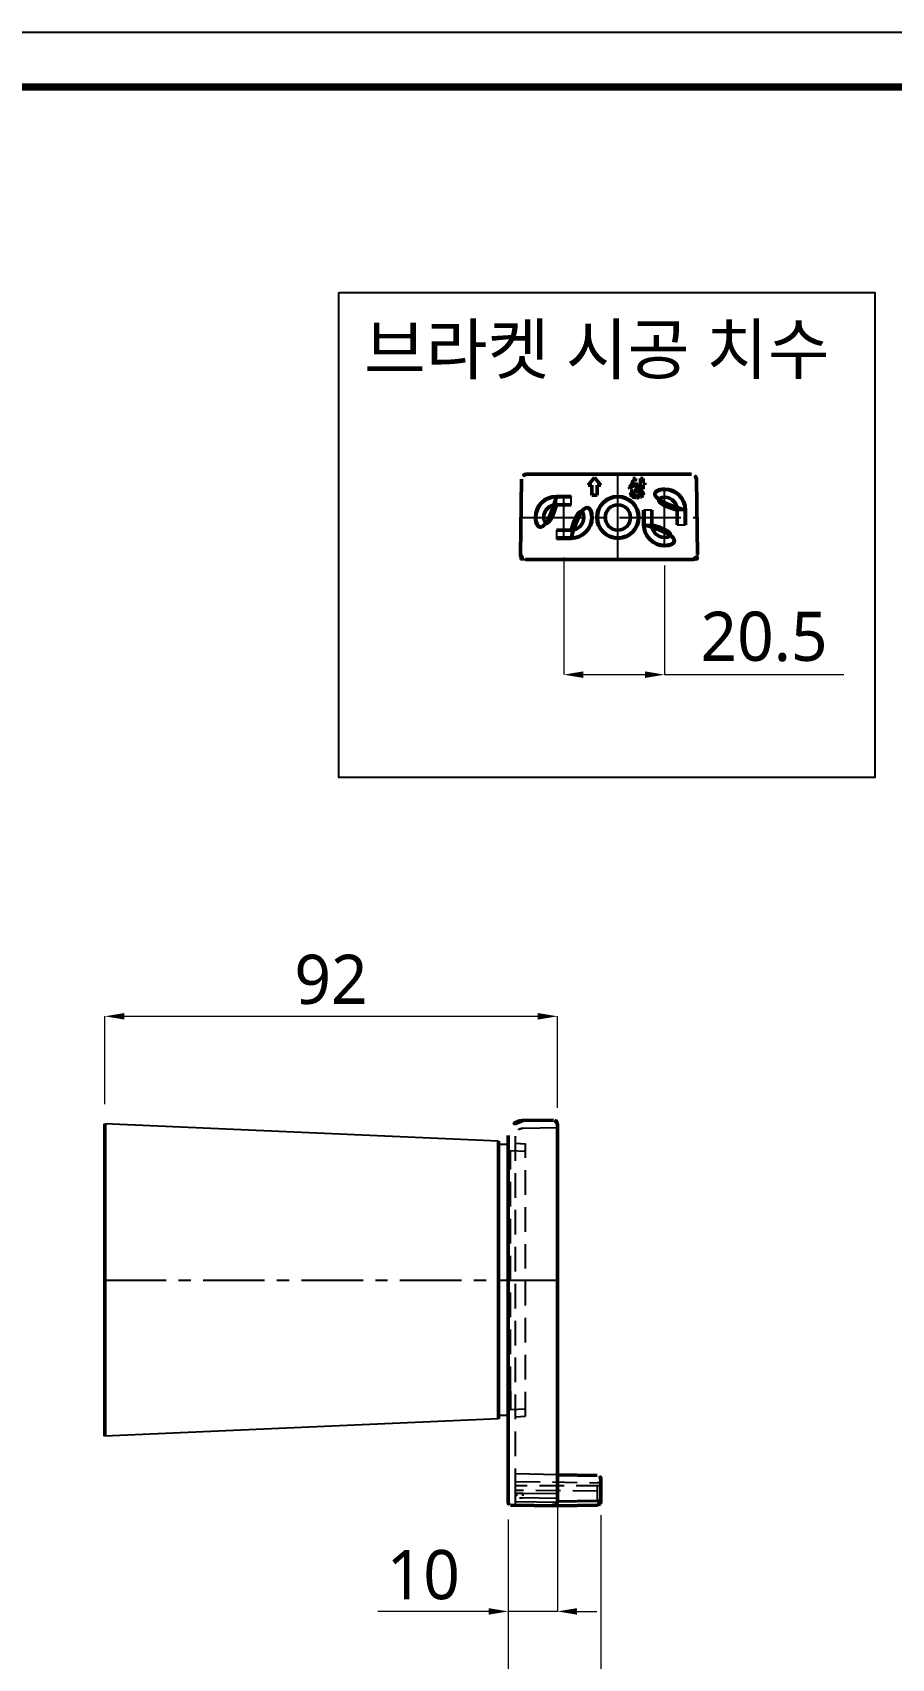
# Model space of a CAD drawing. Extents: x 16296675745 to 16296677675, y -37409619395 to -37409618123.
# Drawn here: x 16296676143.3 to 16296676317.9, y -37409619040.5 to -37409618710.2 of the extents above; entities that cross this region are included whole.
import ezdxf

# ---------------------------------------------------------------- set-up
doc = ezdxf.new("R2010")
doc.units = 0
doc.header["$LTSCALE"] = 10
doc.header["$MEASUREMENT"] = 0
doc.header["$PDMODE"] = 3
doc.header["$PDSIZE"] = -10
for name, pattern in [('AUSGEZOGEN', [0]), ('CENTER', [2, 1.25, -0.25, 0.25, -0.25]), ('DASHED', [0.75, 0.5, -0.25]), ('DIVIDE', [1.25, 0.5, -0.25, 0, -0.25, 0, -0.25])]:
    doc.linetypes.add(name, pattern=pattern)
doc.layers.get('0').update_dxf_attribs({"linetype": 'CONTINUOUS'})
doc.layers.get('DEFPOINTS').update_dxf_attribs({"linetype": 'CONTINUOUS'})
for name, color, linetype in [('1', 7, 'CONTINUOUS'), ('2', 2, 'CONTINUOUS'), ('3', 3, 'CONTINUOUS'), ('6', 7, 'CONTINUOUS'), ('7', 7, 'CONTINUOUS')]:
    doc.layers.add(name, color=color, linetype=linetype)
doc.styles.add('Daelim Dimension', font='')
doc.styles.get('Daelim Dimension').set_extended_font_data('NanumGothic')
doc.dimstyles.new('DEFAULT', dxfattribs={"dimscale": 2, "dimtxt": 2, "dimasz": 2, "dimexe": 0, "dimexo": 2, "dimgap": 1, "dimtad": 1, "dimdec": 1, "dimzin": 9, "dimdsep": 46, "dimtxsty": 'Daelim Dimension', "dimcen": 0.5, "dimclrd": 252, "dimclre": 252, "dimclrt": 3, "dimadec": 1, "dimazin": 0, "dimtfac": 1, "dimtdec": 1, "dimtix": 1, "dimtmove": 0, "dimatfit": 3, "dimfxl": 1, "dimtolj": 1, "dimtzin": 1, "dimlwd": 9, "dimlwe": 9, "dimarcsym": 0})

# ---------------------------------------------------------------- blocks, each defined once
blk = doc.blocks.new('*D17')
at = {"color": 5, "lineweight": 9, "ltscale": 0.5, "transparency": 16777216}
for p, q in [((16296676250.01453, -37409619007.163933), (16296676250.01453, -37409619030.940193)), ((16296676240.014549, -37409619012.259689), (16296676240.014549, -37409619030.940193)), ((16296676236.014549, -37409619030.940193), (16296676213.493799, -37409619030.940193)), ((16296676250.01453, -37409619030.940193), (16296676240.014549, -37409619030.940193)), ((16296676254.01453, -37409619030.940193), (16296676258.01453, -37409619030.940193))]:
    blk.add_line(p, q, dxfattribs=at)
at = {"color": 5, "ltscale": 0.5, "transparency": 16777216}
for points in [[(16296676236.014549, -37409619030.273529), (16296676236.014549, -37409619031.606857), (16296676240.014549, -37409619030.940193)], [(16296676254.01453, -37409619030.273529), (16296676254.01453, -37409619031.606857), (16296676250.01453, -37409619030.940193)]]:
    blk.add_solid(points, dxfattribs=at)
at = {"layer": 'DEFPOINTS', "color": 0, "ltscale": 0.5, "transparency": 16777216}
for p in [(16296676250.01453, -37409619003.163933), (16296676240.014549, -37409619008.259689), (16296676240.014549, -37409619030.940193)]:
    blk.add_point(p, dxfattribs=at)
at = {"color": 7, "ltscale": 0.5, "transparency": 16777216, "insert": (16296676222.754181, -37409619023.532471), "char_height": 10, "attachment_point": 5, "style": 'Daelim Dimension'}
blk.add_mtext('\\A1;10', dxfattribs=at)
blk = doc.blocks.new('*D18')
at = {"color": 5, "lineweight": 9, "ltscale": 0.5, "transparency": 16777216}
for p, q in [((16296676258.86261, -37409619011.374931), (16296676258.86261, -37409619056.99115)), ((16296676240.014549, -37409619012.306252), (16296676240.014549, -37409619056.99115)), ((16296676244.014549, -37409619056.99115), (16296676254.86261, -37409619056.99115))]:
    blk.add_line(p, q, dxfattribs=at)
at = {"color": 5, "ltscale": 0.5, "transparency": 16777216}
for points in [[(16296676244.014549, -37409619056.324493), (16296676244.014549, -37409619057.657806), (16296676240.014549, -37409619056.99115)], [(16296676254.86261, -37409619056.324493), (16296676254.86261, -37409619057.657806), (16296676258.86261, -37409619056.99115)]]:
    blk.add_solid(points, dxfattribs=at)
at = {"layer": 'DEFPOINTS', "color": 0, "ltscale": 0.5, "transparency": 16777216}
for p in [(16296676258.86261, -37409619007.374931), (16296676240.014549, -37409619008.306252), (16296676258.86261, -37409619056.99115)]:
    blk.add_point(p, dxfattribs=at)
at = {"color": 7, "ltscale": 0.5, "transparency": 16777216, "insert": (16296676249.43858, -37409619049.547661), "char_height": 10, "attachment_point": 5, "style": 'Daelim Dimension'}
blk.add_mtext('\\A1;19', dxfattribs=at)
blk = doc.blocks.new('*D19')
at = {"color": 5, "lineweight": 9, "ltscale": 0.5, "transparency": 16777216}
for p, q in [((16296676158.014549, -37409618927.865562), (16296676158.014549, -37409618910.038429)), ((16296676162.014549, -37409618910.038429), (16296676246.014549, -37409618910.038429)), ((16296676250.014549, -37409618928.615791), (16296676250.014549, -37409618910.038429))]:
    blk.add_line(p, q, dxfattribs=at)
at = {"color": 5, "ltscale": 0.5, "transparency": 16777216}
for points in [[(16296676162.014549, -37409618909.371773), (16296676162.014549, -37409618910.705093), (16296676158.014549, -37409618910.038429)], [(16296676246.014549, -37409618909.371773), (16296676246.014549, -37409618910.705093), (16296676250.014549, -37409618910.038429)]]:
    blk.add_solid(points, dxfattribs=at)
at = {"layer": 'DEFPOINTS', "color": 0, "ltscale": 0.5, "transparency": 16777216}
for p in [(16296676250.014549, -37409618910.038429), (16296676158.014549, -37409618931.865562), (16296676250.014549, -37409618932.615791)]:
    blk.add_point(p, dxfattribs=at)
at = {"color": 7, "ltscale": 0.5, "transparency": 16777216, "insert": (16296676204.014549, -37409618902.59494), "char_height": 10, "attachment_point": 5, "style": 'Daelim Dimension'}
blk.add_mtext('\\A1;92', dxfattribs=at)
blk = doc.blocks.new('*D27')
at = {"color": 5, "lineweight": 9, "ltscale": 0.5, "transparency": 16777216}
for p, q in [((16296676251.3, -37409618816.86), (16296676251.3, -37409618840.63)), ((16296676271.8, -37409618818.45), (16296676271.8, -37409618840.63)), ((16296676255.3, -37409618840.63), (16296676267.8, -37409618840.63)), ((16296676271.8, -37409618840.63), (16296676308.21, -37409618840.63))]:
    blk.add_line(p, q, dxfattribs=at)
at = {"color": 5, "ltscale": 0.5, "transparency": 16777216}
for points in [[(16296676255.3, -37409618839.97), (16296676255.3, -37409618841.3), (16296676251.3, -37409618840.63)], [(16296676267.8, -37409618839.97), (16296676267.8, -37409618841.3), (16296676271.8, -37409618840.63)]]:
    blk.add_solid(points, dxfattribs=at)
at = {"layer": 'DEFPOINTS', "color": 0, "ltscale": 0.5, "transparency": 16777216}
for p in [(16296676251.3, -37409618812.86), (16296676271.8, -37409618814.45), (16296676271.8, -37409618840.63)]:
    blk.add_point(p, dxfattribs=at)
at = {"color": 7, "ltscale": 0.5, "transparency": 16777216, "insert": (16296676292.01, -37409618832.93), "char_height": 10, "attachment_point": 5, "style": 'Daelim Dimension'}
blk.add_mtext('\\A1;20.5', dxfattribs=at)

msp = doc.modelspace()

# ---------------------------------------------------------------- linework, layer by layer
at = {"color": 1, "linetype": 'CENTER'}
for p, q in [((16296676262.304569, -37409618817.23381), (16296676262.304569, -37409618799.933807)), ((16296676271.799879, -37409618814.447006), (16296676271.799879, -37409618802.915779)), ((16296676251.304569, -37409618812.949417), (16296676251.304569, -37409618804.41819)), ((16296676242.61401, -37409618808.685753), (16296676278.395121, -37409618808.685753)), ((16296676158.014549, -37409618963.615562), (16296676250.014549, -37409618963.615562))]:
    msp.add_line(p, q, dxfattribs=at)
for p, q in [((16296676238.014549, -37409618935.415558), (16296676158.014549, -37409618931.865562)), ((16296676240.014549, -37409618936.115562), (16296676238.014549, -37409618936.115562)), ((16296676240.014549, -37409618991.115562), (16296676238.014549, -37409618991.115562)), ((16296676238.014549, -37409618991.815559), (16296676158.014549, -37409618995.365562))]:
    msp.add_line(p, q)
at = {"ltscale": 0.5}
msp.add_lwpolyline([(16296675826.83497, -37409619187.177101), (16296676477.83497, -37409619187.177101), (16296676477.83497, -37409618710.177101), (16296675826.83497, -37409618710.177101)], close=True, dxfattribs=at)
at = {"color": 5, "linetype": 'ByBlock', "lineweight": 200, "const_width": 1.5}
msp.add_lwpolyline([(16296675837.303169, -37409619166.75238), (16296676467.303169, -37409619166.75238), (16296676467.303169, -37409618721.25238), (16296675837.303169, -37409618721.25238)], close=True, dxfattribs=at)
at = {"layer": '1'}
msp.add_lwpolyline([(16296676205.56307, -37409618762.96463), (16296676314.52416, -37409618762.96463), (16296676314.52416, -37409618861.526443), (16296676205.56307, -37409618861.526443)], close=True, dxfattribs=at)
at = {"layer": '2', "color": 2, "linetype": 'DASHED', "lineweight": 25}
for p, q in [((16296676241.514549, -37409619006.884262), (16296676241.514549, -37409618934.238197)), ((16296676242.988371, -37409618932.738426), (16296676250.014549, -37409618932.615791)), ((16296676240.492741, -37409618937.299828), (16296676243.514549, -37409618937.431763)), ((16296676240.492741, -37409618986.174873), (16296676240.492741, -37409618937.299828)), ((16296676241.514549, -37409618935.84301), (16296676243.514549, -37409618935.930344)), ((16296676243.514549, -37409618991.300781), (16296676243.514549, -37409618935.930344)), ((16296676240.486139, -37409618987.594673), (16296676240.48374, -37409618988.780937)), ((16296676240.492741, -37409618986.174873), (16296676240.486139, -37409618987.594673)), ((16296676240.48374, -37409618988.780937), (16296676240.484171, -37409618989.2416)), ((16296676240.484171, -37409618989.2416), (16296676240.48579, -37409618989.608513)), ((16296676240.48579, -37409618989.608513), (16296676240.488689, -37409618989.849052)), ((16296676240.488689, -37409618989.849052), (16296676240.49058, -37409618989.910713)), ((16296676240.49058, -37409618989.910713), (16296676240.492741, -37409618989.93129)), ((16296676240.492741, -37409618989.93129), (16296676243.514549, -37409618989.799347)), ((16296676241.514549, -37409618991.388107), (16296676243.514549, -37409618991.300781)), ((16296676250.01453, -37409619003.163933), (16296676241.514549, -37409619003.015556)), ((16296676241.514549, -37409619004.515327), (16296676258.1257, -37409619004.805283)), ((16296676258.86261, -37409619004.805283), (16296676258.1257, -37409619004.805283)), ((16296676258.86261, -37409619005.415558), (16296676241.514549, -37409619005.415558)), ((16296676258.124821, -37409619006.520607), (16296676241.514549, -37409619006.371063)), ((16296676241.514549, -37409619006.884262), (16296676242.988371, -37409619006.892838)), ((16296676241.514549, -37409619009.367203), (16296676241.514549, -37409619006.885353)), ((16296676242.31562, -37409619007.864281), (16296676242.985531, -37409619007.876556)), ((16296676250.014549, -37409619008.015327), (16296676242.497101, -37409619007.884117)), ((16296676242.988371, -37409619006.892838), (16296676250.014549, -37409619007.01548)), ((16296676258.12413, -37409619005.415558), (16296676258.1257, -37409619008.624878)), ((16296676241.514549, -37409619008.61779), (16296676250.023279, -37409619008.766296)), ((16296676249.248409, -37409619009.3405), (16296676249.25148, -37409619009.002319)), ((16296676249.24918, -37409619009.4571), (16296676249.248409, -37409619009.3405)), ((16296676249.251471, -37409619009.502151), (16296676249.24918, -37409619009.4571)), ((16296676249.251459, -37409619009.502083), (16296676249.324089, -37409619009.494781)), ((16296676249.324089, -37409619009.494781), (16296676249.396, -37409619009.485397)), ((16296676249.396, -37409619009.485397), (16296676249.466459, -37409619009.47184)), ((16296676249.466459, -37409619009.47184), (16296676249.53474, -37409619009.452019)), ((16296676249.53474, -37409619009.452019), (16296676249.568871, -37409619009.438744)), ((16296676249.568871, -37409619009.438744), (16296676249.602171, -37409619009.423393)), ((16296676249.602171, -37409619009.423393), (16296676249.6346, -37409619009.406113)), ((16296676249.6346, -37409619009.406113), (16296676249.6661, -37409619009.387016)), ((16296676249.6661, -37409619009.387016), (16296676249.726101, -37409619009.344017)), ((16296676249.726101, -37409619009.344017), (16296676249.781771, -37409619009.295517)), ((16296676249.781771, -37409619009.295517), (16296676249.83473, -37409619009.240097)), ((16296676249.83473, -37409619009.240097), (16296676249.88154, -37409619009.180397)), ((16296676249.88154, -37409619009.180397), (16296676249.90234, -37409619009.149094)), ((16296676249.90234, -37409619009.149094), (16296676249.921249, -37409619009.116898)), ((16296676249.921249, -37409619009.116898), (16296676249.93815, -37409619009.08387)), ((16296676249.93815, -37409619009.08387), (16296676249.952921, -37409619009.050079)), ((16296676249.952921, -37409619009.050079), (16296676249.965851, -37409619009.014511)), ((16296676249.965851, -37409619009.014511), (16296676249.9767, -37409619008.978279)), ((16296676249.9767, -37409619008.978279), (16296676249.993299, -37409619008.904221)), ((16296676249.993299, -37409619008.904221), (16296676250.005119, -37409619008.828667)), ((16296676250.005119, -37409619008.828667), (16296676250.014549, -37409619008.752357)), ((16296676258.1257, -37409619008.37413), (16296676250.014549, -37409619008.515709)), ((16296676258.1257, -37409619008.624878), (16296676250.023279, -37409619008.766296)), ((16296676258.81123, -37409619008.37413), (16296676258.1257, -37409619008.37413)), ((16296676258.1257, -37409619008.624878), (16296676258.767771, -37409619008.624474)), ((16296676258.275551, -37409619009.271202), (16296676258.333071, -37409619009.248657)), ((16296676258.333071, -37409619009.248657), (16296676258.379709, -37409619009.227783)), ((16296676258.379709, -37409619009.227783), (16296676258.42499, -37409619009.205002)), ((16296676258.42499, -37409619009.205002), (16296676258.46858, -37409619009.180458)), ((16296676258.46858, -37409619009.180458), (16296676258.51017, -37409619009.154266)), ((16296676258.51017, -37409619009.154266), (16296676258.57622, -37409619009.105782)), ((16296676258.57622, -37409619009.105782), (16296676258.635019, -37409619009.053497)), ((16296676258.635019, -37409619009.053497), (16296676258.68025, -37409619009.005241)), ((16296676258.68025, -37409619009.005241), (16296676258.71962, -37409619008.955093)), ((16296676258.71962, -37409619008.955093), (16296676258.747589, -37409619008.912849)), ((16296676258.747589, -37409619008.912849), (16296676258.771851, -37409619008.870117)), ((16296676258.767309, -37409619008.74807), (16296676258.75009, -37409619008.743332)), ((16296676258.783501, -37409619008.74984), (16296676258.767309, -37409619008.74807)), ((16296676258.767771, -37409619008.624474), (16296676258.86261, -37409619008.624092)), ((16296676258.771851, -37409619008.870117), (16296676258.792641, -37409619008.827377)), ((16296676258.79854, -37409619008.748428), (16296676258.783501, -37409619008.74984)), ((16296676258.792641, -37409619008.827377), (16296676258.810221, -37409619008.78511)), ((16296676258.812309, -37409619008.743637), (16296676258.79854, -37409619008.748428)), ((16296676258.80644, -37409619008.908882), (16296676258.80768, -37409619008.865311)), ((16296676258.80768, -37409619008.865311), (16296676258.81131, -37409619008.37413)), ((16296676258.82435, -37409619008.73558), (16296676258.812309, -37409619008.743637)), ((16296676258.83494, -37409619008.724129), (16296676258.82435, -37409619008.73558)), ((16296676258.84395, -37409619008.70929), (16296676258.83494, -37409619008.724129)), ((16296676258.851231, -37409619008.691048), (16296676258.84395, -37409619008.70929)), ((16296676258.859659, -37409619008.650551), (16296676258.851231, -37409619008.691048)), ((16296676258.862591, -37409619008.599457), (16296676258.859659, -37409619008.650551)), ((16296676258.86261, -37409619008.37413), (16296676258.86261, -37409619008.6241))]:
    msp.add_line(p, q, dxfattribs=at)
for centre, radius, start, end in [((16296676243.014549, -37409618934.238197), 1.5, 90.99999075, 180), ((16296676240.514549, -37409618936.800301), 0.5, 180, 267.50000851), ((16296676240.514549, -37409618990.430817), 0.5, 92.49999149, 180), ((16296676242.514549, -37409619006.884262), 1, 180, 269.00000925), ((16296676258.11261, -37409619008.624092), 0.75, 270.99999075, 338.22018266)]:
    msp.add_arc(centre, radius, start, end, dxfattribs=at)
for centre, major_axis, ratio, start_param, end_param in [((16296676243.005819, -37409619006.892838), (0.017452, 0.999848), 0.0174497492, 1.5711009133, 3.1415926536), ((16296676258.11261, -37409619006.726883), (-0.75, 0), 0.2750637372, 3.1415926536, 4.6961063949), ((16296676250.014549, -37409619009.01548), (0, 0.500076), 0.0201261507, 3.1415927259, 5.2339977507)]:
    msp.add_ellipse(centre, major_axis=major_axis, ratio=ratio, start_param=start_param, end_param=end_param, dxfattribs=at)
at = {"layer": '3', "color": 5, "linetype": 'AUSGEZOGEN', "lineweight": 25}
for p, q in [((16296676249.804569, -37409618804.41819), (16296676249.804569, -37409618804.48381)), ((16296676249.804569, -37409618806.10878), (16296676249.804569, -37409618804.508781)), ((16296676252.804569, -37409618804.41819), (16296676252.804569, -37409618804.48381)), ((16296676252.804569, -37409618806.10878), (16296676252.804569, -37409618804.508781)), ((16296676267.536539, -37409618807.181396), (16296676267.60215, -37409618807.181396)), ((16296676269.22257, -37409618807.181396), (16296676267.62257, -37409618807.181396)), ((16296676274.37718, -37409618807.181396), (16296676275.97718, -37409618807.181396)), ((16296676276.06777, -37409618807.181396), (16296676276.00215, -37409618807.181396)), ((16296676249.804569, -37409618811.26339), (16296676249.804569, -37409618812.863388)), ((16296676249.804569, -37409618812.949417), (16296676249.804569, -37409618812.883812)), ((16296676252.804569, -37409618811.26339), (16296676252.804569, -37409618812.863388)), ((16296676252.804569, -37409618812.949417), (16296676252.804569, -37409618812.883812)), ((16296676267.536539, -37409618810.181396), (16296676267.60215, -37409618810.181396)), ((16296676269.22257, -37409618810.181396), (16296676267.62257, -37409618810.181396)), ((16296676274.37718, -37409618810.181396), (16296676275.97718, -37409618810.181396)), ((16296676276.06777, -37409618810.181396), (16296676276.00215, -37409618810.181396))]:
    msp.add_line(p, q, dxfattribs=at)
at = {"layer": '6', "color": 6, "linetype": 'DIVIDE', "lineweight": 25}
for p, q in [((16296676242.4848, -37409618817.23381), (16296676242.500139, -37409618816.218849)), ((16296676278.508989, -37409618816.218849), (16296676278.52433, -37409618817.23381)), ((16296676242.4848, -37409618817.23381), (16296676243.49988, -37409618817.23381)), ((16296676277.509251, -37409618817.23381), (16296676278.52433, -37409618817.23381))]:
    msp.add_line(p, q, dxfattribs=at)
at = {"layer": '7', "color": 7, "linetype": 'AUSGEZOGEN', "lineweight": 50}
for p, q in [((16296676243.73115, -37409618799.933807), (16296676277.277981, -37409618799.933807)), ((16296676242.500139, -37409618816.218849), (16296676242.731409, -37409618800.918549)), ((16296676256.26786, -37409618802.105637), (16296676257.5583, -37409618800.56781)), ((16296676257.01103, -37409618802.105637), (16296676256.26786, -37409618802.105637)), ((16296676257.01103, -37409618804.198891), (16296676257.01103, -37409618802.105637)), ((16296676257.5583, -37409618800.56781), (16296676258.84873, -37409618802.105637)), ((16296676258.84873, -37409618802.105637), (16296676258.10556, -37409618802.105637)), ((16296676258.10556, -37409618802.105637), (16296676258.10556, -37409618804.198891)), ((16296676264.54258, -37409618802.500198), (16296676264.752131, -37409618802.81636)), ((16296676265.890079, -37409618800.780197), (16296676265.37775, -37409618800.780197)), ((16296676266.512131, -37409618802.824364), (16296676266.75633, -37409618802.500198)), ((16296676266.93288, -37409618800.758118), (16296676266.93288, -37409618802.932198)), ((16296676267.443279, -37409618800.758118), (16296676266.93288, -37409618800.758118)), ((16296676266.93288, -37409618802.932198), (16296676267.443279, -37409618802.932198)), ((16296676267.443279, -37409618801.666283), (16296676267.443279, -37409618800.758118)), ((16296676267.7906, -37409618801.666283), (16296676267.443279, -37409618801.666283)), ((16296676267.443279, -37409618802.096359), (16296676267.7906, -37409618802.096359)), ((16296676267.443279, -37409618802.932198), (16296676267.443279, -37409618802.096359)), ((16296676267.7906, -37409618802.096359), (16296676267.7906, -37409618801.666283)), ((16296676278.277719, -37409618800.918549), (16296676278.508989, -37409618816.218849)), ((16296676249.804569, -37409618804.41819), (16296676252.804569, -37409618804.41819)), ((16296676249.804569, -37409618804.48381), (16296676252.804569, -37409618804.48381)), ((16296676249.804569, -37409618804.508781), (16296676252.804569, -37409618804.508781)), ((16296676249.804569, -37409618806.10878), (16296676252.804569, -37409618806.10878)), ((16296676258.10556, -37409618804.198891), (16296676257.01103, -37409618804.198891)), ((16296676267.536539, -37409618810.181396), (16296676267.536539, -37409618807.181396)), ((16296676267.60215, -37409618810.181396), (16296676267.60215, -37409618807.181396)), ((16296676267.62257, -37409618810.181396), (16296676267.62257, -37409618807.181396)), ((16296676269.22257, -37409618810.181396), (16296676269.22257, -37409618807.181396)), ((16296676274.37718, -37409618807.181396), (16296676274.37718, -37409618810.181396)), ((16296676275.97718, -37409618807.181396), (16296676275.97718, -37409618810.181396)), ((16296676276.00215, -37409618807.181396), (16296676276.00215, -37409618810.181396)), ((16296676276.06777, -37409618807.181396), (16296676276.06777, -37409618810.181396)), ((16296676252.804569, -37409618811.26339), (16296676249.804569, -37409618811.26339)), ((16296676252.804569, -37409618812.863388), (16296676249.804569, -37409618812.863388)), ((16296676252.804569, -37409618812.883812), (16296676249.804569, -37409618812.883812)), ((16296676252.804569, -37409618812.949417), (16296676249.804569, -37409618812.949417)), ((16296676243.49988, -37409618817.23381), (16296676277.509251, -37409618817.23381)), ((16296676158.014549, -37409618995.365562), (16296676158.014549, -37409618931.865562)), ((16296676242.962191, -37409618931.238663), (16296676249.251459, -37409618931.128883)), ((16296676250.014549, -37409619008.752357), (16296676250.014549, -37409618931.878761)), ((16296676238.014549, -37409618991.815559), (16296676238.014549, -37409618935.415558)), ((16296676240.014549, -37409619008.849663), (16296676240.014549, -37409618934.238197)), ((16296676258.1257, -37409619003.305511), (16296676250.01453, -37409619003.163933)), ((16296676258.86261, -37409619008.37413), (16296676258.86261, -37409619004.055397)), ((16296676250.014549, -37409619009.515556), (16296676240.505819, -37409619009.349586)), ((16296676249.23996, -37409619009.467171), (16296676249.323561, -37409619009.450752)), ((16296676249.249411, -37409619009.469101), (16296676249.251471, -37409619009.502083)), ((16296676249.323561, -37409619009.450752), (16296676249.406851, -37409619009.426338)), ((16296676249.406851, -37409619009.426338), (16296676249.48748, -37409619009.394989)), ((16296676249.48748, -37409619009.394989), (16296676249.566099, -37409619009.356644)), ((16296676249.566099, -37409619009.356644), (16296676249.63553, -37409619009.315262)), ((16296676249.63553, -37409619009.315262), (16296676249.70031, -37409619009.269157)), ((16296676249.70031, -37409619009.269157), (16296676249.75551, -37409619009.22287)), ((16296676249.75551, -37409619009.22287), (16296676249.80574, -37409619009.173523)), ((16296676249.80574, -37409619009.173523), (16296676249.846239, -37409619009.127022)), ((16296676249.846239, -37409619009.127022), (16296676249.882351, -37409619009.078888)), ((16296676249.882351, -37409619009.078888), (16296676249.913971, -37409619009.029648)), ((16296676249.913971, -37409619009.029648), (16296676249.941059, -37409619008.97982)), ((16296676249.941059, -37409619008.97982), (16296676249.961769, -37409619008.934181)), ((16296676249.961769, -37409619008.934181), (16296676249.97867, -37409619008.888344)), ((16296676249.97867, -37409619008.888344), (16296676249.99177, -37409619008.84214)), ((16296676249.99177, -37409619008.84214), (16296676250.00108, -37409619008.795441)), ((16296676250.014549, -37409619009.515556), (16296676258.1257, -37409619009.373978)), ((16296676258.1194, -37409619009.299187), (16296676258.191521, -37409619009.294907)), ((16296676258.12039, -37409619009.316902), (16296676258.173941, -37409619009.303574)), ((16296676258.12956, -37409619009.298943), (16296676258.1257, -37409619009.373978)), ((16296676258.173941, -37409619009.303574), (16296676258.227751, -37409619009.287552)), ((16296676258.191521, -37409619009.294907), (16296676258.26137, -37409619009.284927)), ((16296676258.227751, -37409619009.287552), (16296676258.275551, -37409619009.271202)), ((16296676258.26137, -37409619009.284927), (16296676258.329121, -37409619009.269173)), ((16296676258.329121, -37409619009.269173), (16296676258.394911, -37409619009.247566)), ((16296676258.394911, -37409619009.247566), (16296676258.46348, -37409619009.217827)), ((16296676258.397551, -37409619009.04496), (16296676258.43144, -37409619009.066139)), ((16296676258.43144, -37409619009.066139), (16296676258.46475, -37409619009.082863)), ((16296676258.46348, -37409619009.217827), (16296676258.52858, -37409619009.18187)), ((16296676258.46475, -37409619009.082863), (16296676258.49753, -37409619009.095207)), ((16296676258.49753, -37409619009.095207), (16296676258.529819, -37409619009.103249)), ((16296676258.52858, -37409619009.18187), (16296676258.59037, -37409619009.139267)), ((16296676258.529819, -37409619009.103249), (16296676258.560221, -37409619009.106934)), ((16296676258.560221, -37409619009.106934), (16296676258.59008, -37409619009.106537)), ((16296676258.59008, -37409619009.106537), (16296676258.619261, -37409619009.101913)), ((16296676258.59037, -37409619009.139267), (16296676258.647591, -37409619009.090637)), ((16296676258.619261, -37409619009.101913), (16296676258.647619, -37409619009.092827)), ((16296676258.673719, -37409619008.697929), (16296676258.647591, -37409619008.675423)), ((16296676258.647619, -37409619009.092827), (16296676258.67318, -37409619009.080223)), ((16296676258.67318, -37409619009.080223), (16296676258.697729, -37409619009.063629)), ((16296676258.69845, -37409619008.716301), (16296676258.673719, -37409619008.697929)), ((16296676258.697729, -37409619009.063629), (16296676258.721121, -37409619009.043083)), ((16296676258.721821, -37409619008.730637), (16296676258.69845, -37409619008.716301)), ((16296676258.721121, -37409619009.043083), (16296676258.74316, -37409619009.018623)), ((16296676258.743919, -37409619008.741043), (16296676258.721821, -37409619008.730637)), ((16296676258.74316, -37409619009.018623), (16296676258.76195, -37409619008.992981)), ((16296676258.75009, -37409619008.743332), (16296676258.743919, -37409619008.741043)), ((16296676258.76195, -37409619008.992981), (16296676258.779539, -37409619008.964111)), ((16296676258.779539, -37409619008.964111), (16296676258.79598, -37409619008.932007)), ((16296676258.79598, -37409619008.932007), (16296676258.811319, -37409619008.896667)), ((16296676258.810221, -37409619008.78511), (16296676258.814301, -37409619008.774239)), ((16296676258.810459, -37409619008.747131), (16296676258.81131, -37409619008.37413)), ((16296676258.86261, -37409619008.37413), (16296676258.81123, -37409619008.37413)), ((16296676258.814301, -37409619008.774239), (16296676258.82769, -37409619008.73452)), ((16296676258.82769, -37409619008.73452), (16296676258.83827, -37409619008.695641)), ((16296676258.83827, -37409619008.695641), (16296676258.84597, -37409619008.657448)), ((16296676258.84597, -37409619008.657448), (16296676258.8507, -37409619008.619766))]:
    msp.add_line(p, q, dxfattribs=at)
for centre, radius in [((16296676262.304569, -37409618808.683807), 4.265616), ((16296676262.304569, -37409618808.683807), 4.2), ((16296676262.304569, -37409618808.685753), 4.16839), ((16296676262.304569, -37409618808.685753), 2.56839)]:
    msp.add_circle(centre, radius, dxfattribs=at)
for centre, radius, start, end in [((16296676243.731449, -37409618800.93396), 1.0003, 90.00863336, 179.12526484), ((16296676277.277691, -37409618800.93396), 1.0003, 0.87473516, 89.99136664), ((16296676263.59346, -37409618800.972198), 1.798779, 301.8464971, 317.0392525), ((16296676263.42762, -37409618800.542084), 2.631861, 300.2158782, 306.48845395), ((16296676263.76783, -37409618801.134567), 1.560511, 317.0392525, 328.57483263), ((16296676265.674089, -37409618803.949287), 0.794871, 125.77061717, 158.33410945), ((16296676263.29524, -37409618800.363113), 2.854461, 306.48845395, 314.0021794), ((16296676263.708321, -37409618801.113823), 1.622163, 329.04538951, 343.87368902), ((16296676265.833851, -37409618804.162376), 1.061161, 108.06185424, 126.04412564), ((16296676262.55444, -37409618800.780197), 2.823316, 343.87371937, 0), ((16296676263.690041, -37409618800.778557), 2.281366, 314.11849378, 323.39968261), ((16296676266.192579, -37409618805.26239), 2.218191, 90, 108.06185424), ((16296676264.611191, -37409618801.462677), 1.133959, 323.39968261, 334.20080854), ((16296676266.521339, -37409618801.58078), 0.965214, 202.88899675, 215.11646425), ((16296676267.427191, -37409618800.943748), 2.072633, 215.11646425, 225.42686898), ((16296676268.819469, -37409618800.780197), 2.929391, 180, 195.66045224), ((16296676267.73275, -37409618800.626747), 2.512906, 225.53660289, 232.39718625), ((16296676267.4814, -37409618801.155319), 1.539737, 195.66087314, 210.99381849), ((16296676267.352671, -37409618801.230324), 1.390771, 211.07598302, 224.23719977), ((16296676266.192579, -37409618805.235527), 2.191332, 71.85416826, 90), ((16296676267.78627, -37409618800.557259), 2.600609, 232.39718625, 240.66346303), ((16296676267.509541, -37409618801.077568), 1.609724, 224.23719977, 242.10089389), ((16296676266.536659, -37409618804.185654), 1.086506, 54.20603341, 71.85416826), ((16296676266.69269, -37409618803.965286), 0.816512, 21.91497121, 54.04296208), ((16296676271.802151, -37409618807.181396), 4.265616, 0, 180), ((16296676271.802151, -37409618807.181396), 4.2, 0, 180), ((16296676271.799879, -37409618807.181396), 4.177304, 0, 180), ((16296676249.804569, -37409618808.683807), 4.265616, 90, 270), ((16296676249.804569, -37409618808.683807), 4.2, 90, 270), ((16296676249.804569, -37409618808.686081), 4.177304, 90, 270), ((16296676249.804569, -37409618808.686081), 2.577304, 90, 270), ((16296676252.804569, -37409618808.683807), 4.265616, 270, 90), ((16296676252.804569, -37409618808.683807), 4.2, 270, 90), ((16296676252.804569, -37409618808.686081), 4.177304, 270, 90), ((16296676252.804569, -37409618808.686081), 2.577304, 270, 90), ((16296676265.490101, -37409618803.876198), 0.596899, 158.33410945, 180), ((16296676265.46348, -37409618803.876198), 0.570278, 180, 201.94224521), ((16296676265.67915, -37409618803.789307), 0.80279, 201.94224521, 234.19125807), ((16296676265.83362, -37409618803.581596), 1.061631, 233.98936281, 251.963235), ((16296676265.598709, -37409618803.876198), 0.200335, 180, 207.01009196), ((16296676265.61735, -37409618803.876198), 0.21897, 154.00980129, 180), ((16296676265.79571, -37409618803.77578), 0.421457, 207.01009196, 239.845228), ((16296676265.792139, -37409618803.961418), 0.413436, 120.22862163, 154.00980129), ((16296676266.192579, -37409618802.479263), 2.220943, 251.963235, 270), ((16296676265.92975, -37409618804.19001), 0.680231, 103.85060215, 120.54935069), ((16296676265.937941, -37409618803.532654), 0.703129, 239.77628689, 256.07327541), ((16296676266.171949, -37409618805.172333), 1.691972, 90, 103.85060215), ((16296676266.171949, -37409618802.588951), 1.675412, 256.07327541, 270), ((16296676266.171949, -37409618805.2836), 1.803242, 76.6637208, 90), ((16296676266.171949, -37409618802.466011), 1.79835, 270, 283.37678395), ((16296676266.192579, -37409618802.506157), 2.194037, 270, 288.12074231), ((16296676266.41716, -37409618804.249229), 0.740206, 60.62441117, 76.6637208), ((16296676266.41703, -37409618803.496613), 0.739008, 283.37678395, 299.43881006), ((16296676266.573799, -37409618803.978462), 0.427431, 27.37123385, 61.11763832), ((16296676266.56995, -37409618803.75782), 0.436397, 298.81044902, 331.54429917), ((16296676266.53689, -37409618803.558296), 1.086986, 288.12074231, 305.7607339), ((16296676266.77133, -37409618803.876198), 0.204996, 0, 27.37123385), ((16296676266.78837, -37409618803.876198), 0.187953, 331.54429917, 0), ((16296676266.704229, -37409618803.784477), 0.805672, 305.50364409, 337.85538727), ((16296676266.914141, -37409618803.876198), 0.577806, 0, 21.91497121), ((16296676266.9296, -37409618803.876198), 0.562347, 337.85538727, 0), ((16296676271.799879, -37409618807.181396), 2.577304, 0, 180), ((16296676271.802151, -37409618810.181396), 4.265616, 180, 0), ((16296676271.802151, -37409618810.181396), 4.2, 180, 0), ((16296676271.799879, -37409618810.181396), 4.177304, 180, 0), ((16296676271.799879, -37409618810.181396), 2.577304, 180, 0), ((16296676243.500191, -37409618816.233658), 1.000309, 179.14275143, 269.99114807), ((16296676277.508949, -37409618816.233658), 1.000309, 270.00885193, 0.85724857), ((16296676243.014549, -37409618934.238197), 3, 90.99999075, 180), ((16296676249.264549, -37409618931.878761), 0.75, 0, 90.99999075), ((16296676258.11261, -37409619004.055397), 0.75, 0, 89.00000925), ((16296676240.514549, -37409619008.849663), 0.5, 180, 269.00000925), ((16296676258.11261, -37409619008.624092), 0.75, 338.22018266, 0)]:
    msp.add_arc(centre, radius, start, end, dxfattribs=at)

# ---------------------------------------------------------------- texts
at = {"ltscale": 0.5, "insert": (16296676210.72781, -37409618769.524612), "char_height": 10, "attachment_point": 1, "style": 'Daelim Dimension'}
msp.add_mtext('브라켓 시공 치수', dxfattribs=at)

# ---------------------------------------------------------------- dimensions: what is measured, and where the dimension line sits
at = {"ltscale": 0.5}
dim = msp.add_linear_dim(base=(16296676271.802151, -37409618840.634308), p1=(16296676251.304569, -37409618812.863388), p2=(16296676271.802151, -37409618814.447006), dimstyle='DEFAULT', override={"dimtxt": 5, "dimclrd": 5, "dimclre": 5, "dimclrt": 7}, dxfattribs=at)
dim.commit()
dim.dimension.update_dxf_attribs({"geometry": '*D27', "text_midpoint": (16296676292.00816, -37409618840.634308), "dimtype": 160})
for base, p1, p2, text, picture, middle in [((16296676250.014549, -37409618910.038429), (16296676158.014549, -37409618931.865562), (16296676250.014549, -37409618932.615791), '92', '*D19', (16296676204.014549, -37409618910.038429)), ((16296676240.014549, -37409619030.940193), (16296676250.01453, -37409619003.163933), (16296676240.014549, -37409619008.259689), '10', '*D17', (16296676222.754181, -37409619030.940193))]:
    dim = msp.add_linear_dim(base=base, p1=p1, p2=p2, text=text, dimstyle='DEFAULT', override={"dimtxt": 5, "dimclrd": 5, "dimclre": 5, "dimclrt": 7}, dxfattribs=at)
    dim.commit()
    dim.dimension.update_dxf_attribs({"geometry": picture, "text_midpoint": middle, "dimtype": 160})
dim = msp.add_linear_dim(base=(16296676258.86261, -37409619056.99115), p1=(16296676240.014549, -37409619008.306252), p2=(16296676258.86261, -37409619007.374931), text='19', dimstyle='DEFAULT', override={"dimtxt": 5, "dimclrd": 5, "dimclre": 5, "dimclrt": 7}, dxfattribs=at)
dim.commit()
dim.dimension.update_dxf_attribs({"geometry": '*D18', "text_midpoint": (16296676249.43858, -37409619049.547661)})

doc.saveas('drawing.dxf')
